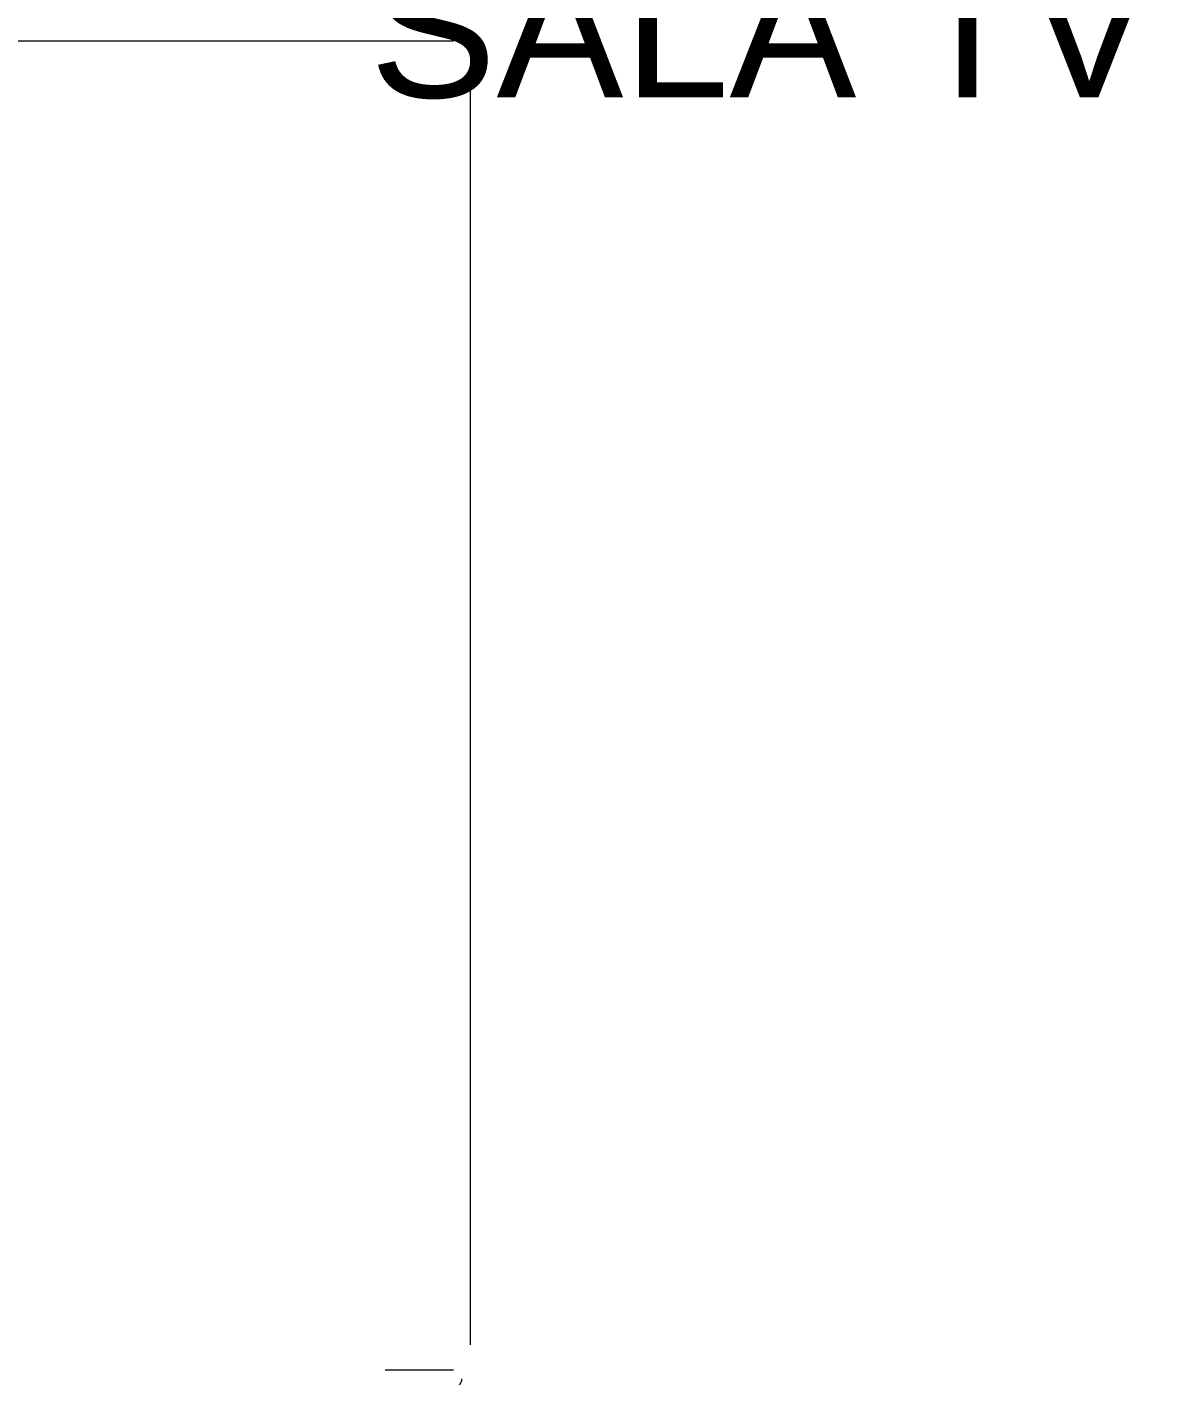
# Model space of a CAD drawing. Header units: millimetres. Extents: x 586.5 to 618.3, y 239.1 to 272.6.
# Drawn here: x 594.731 to 595.391, y 242.512 to 243.308 of the extents above; entities that cross this region are included whole.
import ezdxf

# ---------------------------------------------------------------- set-up
doc = ezdxf.new("R2010")
doc.units = ezdxf.units.MM
doc.header["$LTSCALE"] = 75
doc.linetypes.add('HIDDEN', pattern=[0.375, 0.25, -0.125])
doc.layers.add('A Cumbuca LRZ', color=254, linetype='HIDDEN', lineweight=9)
doc.layers.add('A Mobiliário LRZ', color=253, linetype='Continuous', lineweight=9)
doc.styles.add('R80', font='arial.ttf')

msp = doc.modelspace()

# ---------------------------------------------------------------- linework, layer by layer
at = {"layer": 'A Mobiliário LRZ'}
for p, q in [((594.34654, 243.3004), (594.94154, 243.3004)), ((594.94154, 243.3004), (594.94314, 243.3004)), ((594.94314, 243.3004), (594.94474, 243.3004)), ((594.94474, 243.3004), (594.94633, 243.3004)), ((594.94633, 243.3004), (594.94792, 243.3004)), ((594.94792, 243.3004), (594.94949, 243.3004)), ((594.94949, 243.3004), (594.95105, 243.3004)), ((594.95105, 243.3004), (594.9526, 243.3004)), ((594.9526, 243.3004), (594.95413, 243.3004)), ((594.95413, 243.3004), (594.95563, 243.3004)), ((594.95563, 243.3004), (594.95712, 243.3004)), ((594.95712, 243.3004), (594.95858, 243.3004)), ((594.95858, 243.3004), (594.96001, 243.3004)), ((594.96001, 243.3004), (594.96142, 243.3004)), ((594.96142, 243.3004), (594.96279, 243.3004)), ((594.96279, 243.3004), (594.96413, 243.3004)), ((594.96413, 243.3004), (594.96543, 243.3004)), ((594.96543, 243.3004), (594.9667, 243.3004)), ((594.9667, 243.3004), (594.96792, 243.3004)), ((594.96792, 243.3004), (594.9691, 243.3004)), ((594.9691, 243.3004), (594.97024, 243.3004)), ((594.97024, 243.3004), (594.97133, 243.3004)), ((594.97133, 243.3004), (594.97237, 243.3004)), ((594.97237, 243.3004), (594.97337, 243.3004)), ((594.97337, 243.3004), (594.97431, 243.3004)), ((594.97431, 243.3004), (594.9752, 243.3004)), ((594.9752, 243.3004), (594.97604, 243.3004)), ((594.97604, 243.3004), (594.97682, 243.3004)), ((594.97682, 243.3004), (594.97755, 243.3004)), ((594.97755, 243.3004), (594.97822, 243.3004)), ((594.97822, 243.3004), (594.97883, 243.3004)), ((594.97883, 243.3004), (594.97937, 243.3004)), ((594.97937, 243.3004), (594.97986, 243.3004)), ((594.97986, 243.3004), (594.98029, 243.3004)), ((594.98029, 243.3004), (594.98066, 243.3004)), ((594.98066, 243.3004), (594.98096, 243.3004)), ((594.98096, 243.3004), (594.9812, 243.3004)), ((594.9812, 243.3004), (594.98138, 243.3004)), ((594.98138, 243.3004), (594.98149, 243.3004)), ((594.98149, 243.3004), (594.98154, 243.3004)), ((594.98154, 243.3004), (594.98154, 243.3004)), ((594.99154, 242.5354), (594.99154, 243.2854)), ((594.94198, 242.5204), (594.94154, 242.5204)), ((594.94357, 242.5204), (594.94198, 242.5204)), ((594.94517, 242.5204), (594.94357, 242.5204)), ((594.94676, 242.5204), (594.94517, 242.5204)), ((594.94834, 242.5204), (594.94676, 242.5204)), ((594.94991, 242.5204), (594.94834, 242.5204)), ((594.95147, 242.5204), (594.94991, 242.5204)), ((594.95301, 242.5204), (594.95147, 242.5204)), ((594.95454, 242.5204), (594.95301, 242.5204)), ((594.95604, 242.5204), (594.95454, 242.5204)), ((594.95752, 242.5204), (594.95604, 242.5204)), ((594.95897, 242.5204), (594.95752, 242.5204)), ((594.9604, 242.5204), (594.95897, 242.5204)), ((594.96179, 242.5204), (594.9604, 242.5204)), ((594.96316, 242.5204), (594.96179, 242.5204)), ((594.96448, 242.5204), (594.96316, 242.5204)), ((594.96578, 242.5204), (594.96448, 242.5204)), ((594.96703, 242.5204), (594.96578, 242.5204)), ((594.96824, 242.5204), (594.96703, 242.5204)), ((594.96941, 242.5204), (594.96824, 242.5204)), ((594.97054, 242.5204), (594.96941, 242.5204)), ((594.97162, 242.5204), (594.97054, 242.5204)), ((594.97265, 242.5204), (594.97162, 242.5204)), ((594.97363, 242.5204), (594.97265, 242.5204)), ((594.97456, 242.5204), (594.97363, 242.5204)), ((594.97543, 242.5204), (594.97456, 242.5204)), ((594.97626, 242.5204), (594.97543, 242.5204)), ((594.97702, 242.5204), (594.97626, 242.5204)), ((594.97773, 242.5204), (594.97702, 242.5204)), ((594.97839, 242.5204), (594.97773, 242.5204)), ((594.97898, 242.5204), (594.97839, 242.5204)), ((594.97951, 242.5204), (594.97898, 242.5204)), ((594.97999, 242.5204), (594.97951, 242.5204)), ((594.9804, 242.5204), (594.97999, 242.5204)), ((594.98075, 242.5204), (594.9804, 242.5204)), ((594.98103, 242.5204), (594.98075, 242.5204)), ((594.98126, 242.5204), (594.98103, 242.5204)), ((594.98142, 242.5204), (594.98126, 242.5204)), ((594.98151, 242.5204), (594.98142, 242.5204)), ((594.98154, 242.5204), (594.98151, 242.5204))]:
    msp.add_line(p, q, dxfattribs=at)
msp.add_arc((594.98154, 242.5154), 0.005, 315, 0, dxfattribs=at)

# ---------------------------------------------------------------- texts
at = {"layer": 'A Cumbuca LRZ', "style": 'R80'}
msp.add_text('SALA TV', height=0.08, dxfattribs=at).set_placement((594.93229, 243.26717))

doc.saveas('drawing.dxf')
